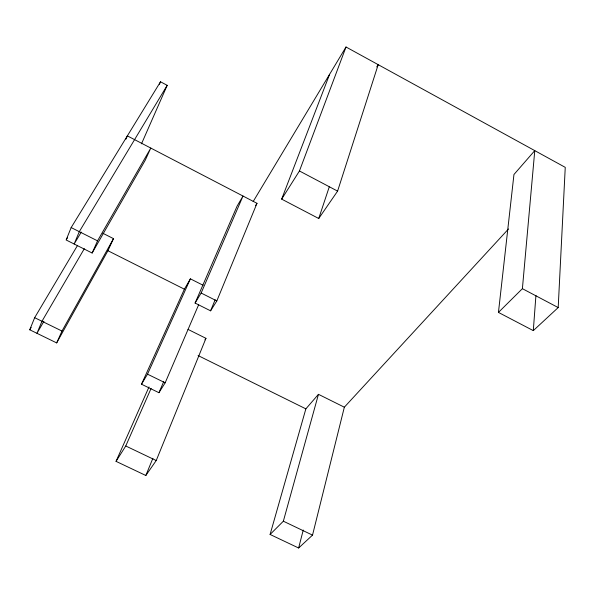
<?xml version="1.0" encoding="UTF-8"?>
<svg xmlns="http://www.w3.org/2000/svg" width="595" height="595" viewBox="0 0 595 595"><rect width="100%" height="100%" fill="white"/><g stroke="black" fill="none" stroke-linecap="round" stroke-linejoin="round"><path stroke-width="0.89" d="M498.446 312.412L522.395 288.672L534.771 150.624L513.954 174.506L498.446 312.412L533.298 330.627L558.192 307.57L565.25 167.359L346.015 46.998L253.143 201.586M533.298 330.627L535.931 295.418M344.341 407.196L318.459 394.321L305.867 408.862L270.093 534.466L298.623 548.002L312.524 535.128L344.341 407.196L508.517 228.949M298.623 548.002L303.249 530.048M270.093 534.466L283.354 521.205L318.459 394.321M329.637 74.263L281.658 199.124L318.734 218.499L337.596 191.121L378.197 64.662L376.724 66.952M318.734 218.499L329.243 186.927M281.658 199.124L299.441 170.973L346.015 46.998M102.853 233.27L113.489 238.64L107.926 250.726L56.666 342.906L29.75 329.801L34.659 317.685L77.595 245.319M141.498 143.812L167.202 85.323L160.509 81.775L71.162 227.565L66.134 239.986L92.136 253.024L145.254 160.196L150.788 148.058L97.535 240.849L92.136 253.024M149.003 386.936L116.047 461.356L145.827 475.487L156.232 460.53L205.952 338.324L188.005 329.392M145.827 475.487L152.885 458.299M195.086 303.056L201.147 293.03L243.005 196.038L237.085 206.145L195.086 303.056L210.578 310.828L216.825 300.929L256.988 203.312L127.352 135.876L125.954 139.163M210.578 310.828L215.174 299.709M203.126 285.273L190.393 278.839L184.383 289.185L141.506 384.214L158.932 392.7L165.172 382.808L198.663 304.707M159.408 84.326L160.509 81.775M158.932 392.7L163.707 381.603M116.047 461.356L125.753 445.982L151.093 388.416M56.666 342.906L61.992 331.051L113.489 238.64M141.506 384.214L147.508 374.173L190.393 278.839M43.948 321.263L36.95 333.304L41.97 321.263L84.319 248.688M29.75 329.801L31.156 327.421M81.277 232.095L74.152 244.01L79.299 231.663L167.202 85.323M255.582 205.617L256.988 203.312M66.618 239.19L67.585 237.606M204.963 339.849L205.952 338.324M125.753 445.982L156.232 460.53M283.354 521.205L312.524 535.128M34.659 317.685L61.992 331.051M147.508 374.173L165.172 382.808M198.076 355.542L305.867 408.862M71.162 227.565L97.535 240.849M201.147 293.03L216.825 300.929M107.926 250.726L184.383 289.185M299.441 170.973L337.596 191.121M522.395 288.672L558.192 307.57"/></g></svg>
